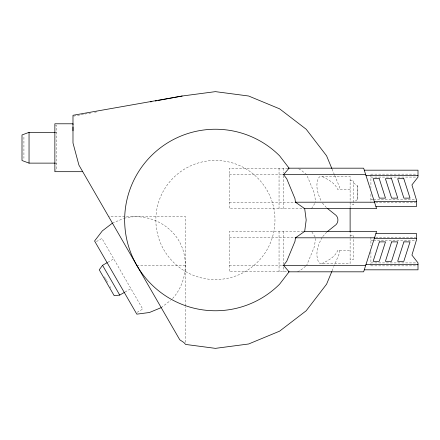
<?xml version="1.0" encoding="UTF-8"?>
<svg xmlns="http://www.w3.org/2000/svg" width="440" height="440" viewBox="0 0 440 440"><rect width="100%" height="100%" fill="white"/><g stroke="black" fill="none" stroke-linecap="round" stroke-linejoin="round"><path stroke-width="0.33" stroke-dasharray="2.2 1.65" d="M185.592 342.37L185.592 306.625M185.592 305.938L185.592 216.607L108.653 216.607M124.19 218.268C145.052 212.801 168.173 222.382 179.058 240.994C189.734 259.727 186.466 284.543 171.309 299.871M315.524 238.475L314.463 246.538L306.652 265.381M339.784 250.355L339.405 253.22L334.175 265.859M353.611 183.035L357.808 185.994L357.236 187.957L357.236 197.335L357.808 199.298L355.185 201.146M332.079 270.913L333.911 266.492M322.102 237.441C318.076 244.783 314.732 254.172 318.665 262.185L319.957 263.45L321.777 263.61L350.114 263.61L350.114 232.007M311.52 208.632L315.271 202.73M326.81 232.04L322.416 236.924M305.602 266.233L301.389 269.638L297.622 271.821M161.205 307.626L170.775 300.284M96.399 241.604L101.926 238.409L142.731 309.084L137.203 312.274M107.855 262.268L113.74 258.869M125.037 292.023L130.917 288.624M321.777 263.61C328.048 260.623 334.994 257.142 337.783 250.355L350.114 250.355M112.426 223.141L123.574 218.526M73.662 116.144L91.861 112.767M94.562 112.266L97.933 111.645M350.114 207.961L350.114 176.391L321.777 176.391L319.957 176.55L318.665 177.815C314.831 185.465 317.922 194.348 321.464 201.531M55.446 125.455L56.612 125.455L56.612 170.022L55.446 170.022M55.264 132.352L56.612 132.352M55.264 163.125L56.612 163.125M287.854 168.179L229.312 168.179L229.312 208.632L303.341 208.632M370.915 174.13L416.636 174.13M229.312 174.62L282.414 174.62M370.915 177.084L416.636 177.084M350.114 180.56L353.611 180.56L353.611 204.732L350.114 204.732M350.114 189.646L337.783 189.646C334.994 182.859 328.048 179.377 321.777 176.391M370.915 199.733L372.95 199.733M373.632 199.733L415.014 199.733M229.312 202.197L294.382 202.197M375.667 202.681L415.69 202.681M303.341 231.369L229.312 231.369L229.312 271.821L287.854 271.821M350.114 235.268L353.611 235.268L353.611 259.44L350.114 259.44M375.667 237.32L415.69 237.32M229.312 237.804L294.382 237.804M370.915 240.268L372.95 240.268M373.632 240.268L415.014 240.268M370.915 262.916L416.636 262.916M136.818 265.381L185.592 265.381M229.312 265.381L282.414 265.381M370.915 265.87L417.318 265.87M298.7 168.806L301.389 170.363L306.652 174.62L314.463 193.463L315.612 202.197M322.416 203.077L326.81 207.961M311.861 231.902L315.612 237.804M104.429 276.826L105.347 278.421M105.617 278.883L106.42 280.274M106.706 280.775L107.569 282.266M110.099 286.644L110.71 287.711M332.079 169.087L334.433 174.774M334.697 175.406L339.405 186.78L339.784 189.646M370.915 174.724L370.915 188.062M370.915 194.238L370.915 202.681M370.915 237.32L370.915 245.762M370.915 251.939L370.915 265.276M357.808 185.994L357.808 199.298M283.553 168.179L283.553 172.981M283.553 175.725L283.553 208.632M283.553 231.369L283.553 264.275M283.553 267.02L283.553 271.821M279.048 168.179L279.048 208.632M279.048 231.369L279.048 271.821M23.925 137.22L23.925 158.257M185.642 271.579A59.554 59.554 0 0 0 274.978 220A59.554 59.554 0 0 0 185.642 168.421A59.554 59.554 0 0 0 185.642 271.579"/><path stroke-width="0.66" d="M331.82 271.546L326.584 284.18L306.185 310.767L279.598 331.166L248.644 343.986L215.419 348.359L185.592 344.432L183.931 342.551L179.768 339.779L78.909 165.088L72.985 142.984L72.985 115.291L182.198 96.014L215.419 91.641L248.644 96.014L279.598 108.834L306.185 129.234L326.584 155.821L331.82 168.454M107.267 262.603L102.559 265.32L99.253 269.808L114.202 295.697L119.741 295.075L124.449 292.358M327.327 231.627L336.116 224.604C338.547 222.151 338.547 217.85 336.116 215.397L327.327 208.373M112.426 223.141L102.328 230.89L94.573 240.994L136.818 314.16L149.441 312.499L161.205 307.626M55.264 132.352L29.04 132.352L22 134.97L22 160.512L29.04 163.125L55.264 163.125M150.513 101.888L151.861 101.64M155.232 101.013L156.58 100.766M157.927 100.513L182.198 96.014M288.255 168.179L363.638 168.179L376.58 208.632L303.974 208.632M364.282 170.181L418 170.181L418 177.084L411.934 184.916L416.372 199.733L416.372 206.63L375.942 206.63M82.72 171.688L54.863 171.688L54.863 123.789L72.985 123.789L72.985 124.603M282.772 174.62L365.701 174.62M365.965 175.445L418 175.445M374.253 201.366L416.372 201.366M295.07 202.197L374.523 202.197M303.974 231.369L376.58 231.369L363.638 271.821L288.255 271.821M375.942 233.371L416.372 233.371L416.372 240.268L411.934 255.085L418 262.916L418 269.819L364.282 269.819M295.07 237.804L374.523 237.804M374.253 238.634L416.372 238.634M365.965 264.555L418 264.555M282.772 265.381L365.701 265.381M102.559 265.32L119.741 295.075M350.114 208.632L350.114 231.512M72.985 126.995L72.985 130.801M29.04 132.352L29.04 163.125M295.455 237.804L294.993 241.318L286.759 261.19L283.541 265.381L289.086 271.821L279.598 284.18A90.767 90.767 0 0 1 151.239 284.18A90.767 90.767 0 0 1 151.239 155.821A90.767 90.767 0 0 1 279.598 155.821L289.086 168.179L283.541 174.62L286.759 178.811L294.993 198.682L295.455 202.197L304.689 208.632L306.185 220L304.689 231.369L295.455 237.804M379.352 241.874L373.137 261.316L379.269 261.316L385.49 241.874L379.352 241.874M391.622 241.874L385.402 261.316L391.54 261.316L397.76 241.874L391.622 241.874M403.893 241.874L397.672 261.316L403.81 261.316L410.025 241.874L403.893 241.874M379.269 178.684L373.137 178.684L379.352 198.127L385.49 198.127L379.269 178.684M391.54 178.684L385.402 178.684L391.622 198.127L397.76 198.127L391.54 178.684M403.81 178.684L397.672 178.684L403.893 198.127L410.025 198.127L403.81 178.684"/></g></svg>
